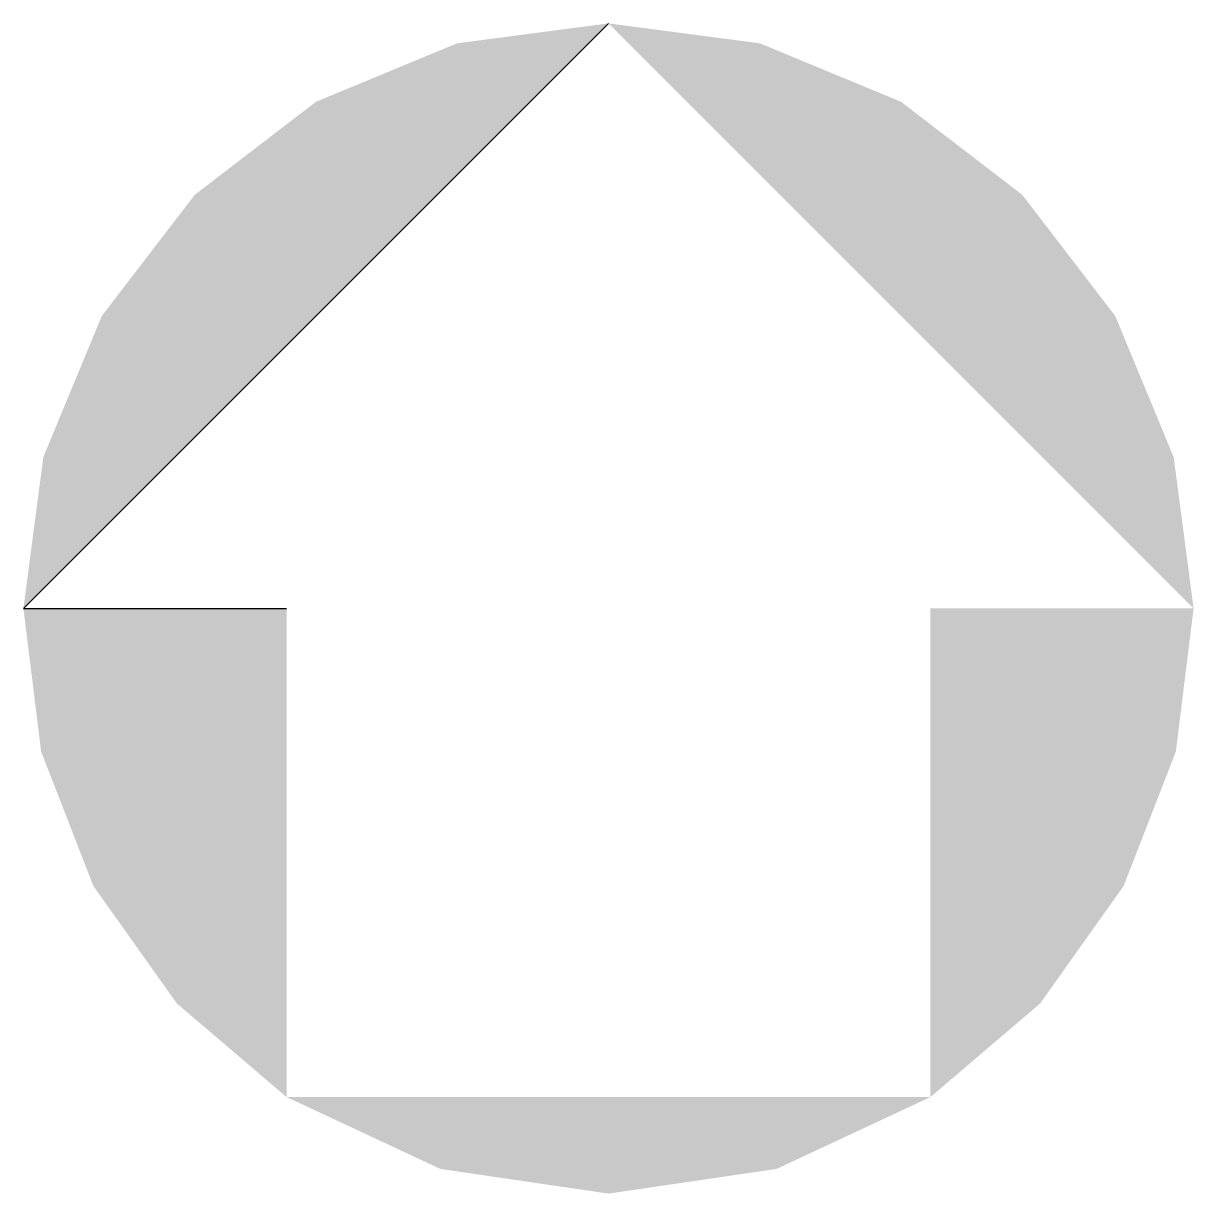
# Model space of a CAD drawing. Extents: x -2000 to 2000, y -2000 to 2000.
import ezdxf

# ---------------------------------------------------------------- set-up
doc = ezdxf.new("R2010")
doc.units = 0
doc.layers.get('0').update_dxf_attribs({"linetype": 'CONTINUOUS'})

msp = doc.modelspace()

# ---------------------------------------------------------------- linework, layer by layer
at = {"color": 0}
for p, q in [((0, 2000), (-2000, 0)), ((-2000, 0), (-1100.4, 0))]:
    msp.add_line(p, q, dxfattribs=at)
for points in [[(-2000, 0), (-1931.9, 517.6), (0, 2000), (-1732.1, 1000)], [(0, 2000), (-1732.1, 1000), (-517.6, 1931.9), (-1414.2, 1414.2)], [(0, 2000), (1732.1, 1000), (517.6, 1931.9), (1414.2, 1414.2)], [(2000, 0), (1931.9, 517.6), (0, 2000), (1732.1, 1000)], [(-517.6, 1931.9), (-1414.2, 1414.2), (-1000, 1732.1)], [(517.6, 1931.9), (1414.2, 1414.2), (1000, 1732.1)], [(-1100.4, 0), (-1760.8, -948.5), (-2000, 0), (-1939.3, -489.1)], [(-1100.4, -1670), (-1475.4, -1350.2), (-1100.4, 0), (-1760.8, -948.5)], [(1100.4, 0), (1760.8, -948.5), (2000, 0), (1939.3, -489.1)], [(1100.4, -1670), (1475.4, -1350.2), (1100.4, 0), (1760.8, -948.5)], [(-1100.4, -1670), (-574.4, -1915.7), (1100.4, -1670), (0, -2000)], [(1100.4, -1670), (0, -2000), (574.4, -1915.7)]]:
    msp.add_solid(points, dxfattribs=at)

doc.saveas('drawing.dxf')
